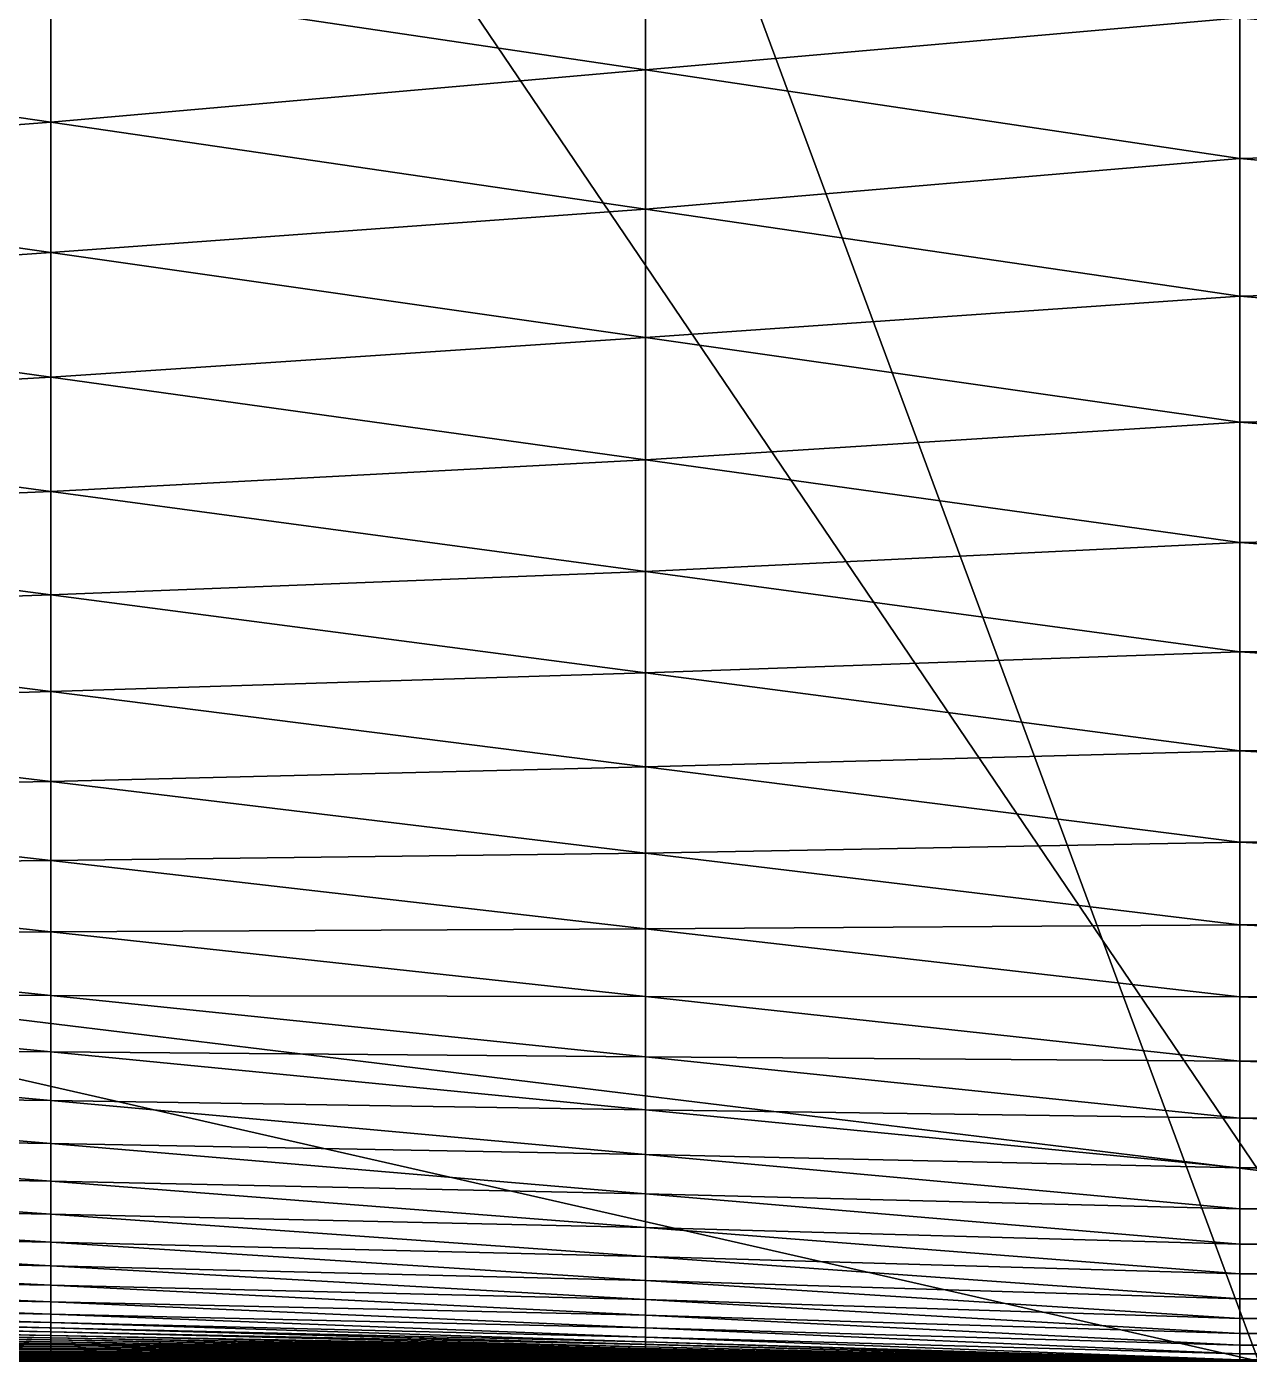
# Model space of a CAD drawing. Header units: metres. Extents: x -3 to 177, y -14 to 14.
# Drawn here: x 33.303 to 34.408, y -14.4 to -13.193 of the extents above; entities that cross this region are included whole.
import ezdxf

# ---------------------------------------------------------------- set-up
doc = ezdxf.new("R2010")
doc.units = ezdxf.units.M
doc.layers.add('HULL', color=7, linetype='Continuous', true_color=0x528ba5)
doc.layers.add('WBT_5_S', color=7, linetype='Continuous', true_color=0x417c9f)

msp = doc.modelspace()

# ---------------------------------------------------------------- linework, layer by layer
at = {"layer": 'HULL'}
for points in [[(32.7875, -13.2013, 4.1645), (32.7875, -13.0723, 4.0195), (33.325, -13.1525, 3.9457)], [(33.325, -13.1525, 3.9457), (33.8625, -13.1042, 3.7238), (33.8625, -13.2326, 3.8719)], [(33.8625, -13.2326, 3.8719), (33.8625, -13.1042, 3.7238), (34.4, -13.1856, 3.6476)], [(32.7875, -13.2013, 4.1645), (33.325, -13.1525, 3.9457), (33.325, -13.2799, 4.0933)], [(33.325, -13.2799, 4.0933), (33.325, -13.1525, 3.9457), (33.8625, -13.2326, 3.8719)], [(34.4, -13.1856, 3.6476), (35.475, -13.1515, 3.3986), (35.475, -13.2853, 3.5446)], [(33.8625, -13.2326, 3.8719), (34.4, -13.1856, 3.6476), (34.4, -13.3127, 3.7981)], [(34.4, -13.3127, 3.7981), (34.4, -13.1856, 3.6476), (35.475, -13.2853, 3.5446)], [(32.7875, -13.321, 4.317), (32.7875, -13.2013, 4.1645), (33.325, -13.2799, 4.0933)], [(33.325, -13.2799, 4.0933), (33.8625, -13.2326, 3.8719), (33.8625, -13.3585, 4.0222)], [(33.8625, -13.3585, 4.0222), (33.8625, -13.2326, 3.8719), (34.4, -13.3127, 3.7981)], [(32.7875, -13.321, 4.317), (33.325, -13.2799, 4.0933), (33.325, -13.3976, 4.2486)], [(33.325, -13.3976, 4.2486), (33.325, -13.2799, 4.0933), (33.8625, -13.3585, 4.0222)], [(34.4, -13.3127, 3.7981), (35.475, -13.2853, 3.5446), (35.475, -13.4099, 3.6986)], [(33.8625, -13.3585, 4.0222), (34.4, -13.3127, 3.7981), (34.4, -13.4371, 3.951)], [(34.4, -13.4371, 3.951), (34.4, -13.3127, 3.7981), (35.475, -13.4099, 3.6986)], [(32.7875, -13.4354, 4.4737), (32.7875, -13.321, 4.317), (33.325, -13.3976, 4.2486)], [(33.325, -13.3976, 4.2486), (33.8625, -13.3585, 4.0222), (33.8625, -13.4743, 4.1801)], [(33.8625, -13.4743, 4.1801), (33.8625, -13.3585, 4.0222), (34.4, -13.4371, 3.951)], [(32.7875, -13.4354, 4.4737), (33.325, -13.3976, 4.2486), (33.325, -13.5102, 4.4078)], [(33.325, -13.5102, 4.4078), (33.325, -13.3976, 4.2486), (33.8625, -13.4743, 4.1801)], [(34.4, -13.4371, 3.951), (35.475, -13.4099, 3.6986), (35.475, -13.5294, 3.8561)], [(32.7875, -13.5412, 4.6362), (32.7875, -13.4354, 4.4737), (33.325, -13.5102, 4.4078)], [(33.8625, -13.4743, 4.1801), (34.4, -13.4371, 3.951), (34.4, -13.551, 4.1117)], [(34.4, -13.551, 4.1117), (34.4, -13.4371, 3.951), (35.475, -13.5294, 3.8561)], [(33.325, -13.5102, 4.4078), (33.8625, -13.4743, 4.1801), (33.8625, -13.585, 4.3419)], [(33.8625, -13.585, 4.3419), (33.8625, -13.4743, 4.1801), (34.4, -13.551, 4.1117)], [(32.7875, -13.5412, 4.6362), (33.325, -13.5102, 4.4078), (33.325, -13.6137, 4.573)], [(33.325, -13.6137, 4.573), (33.325, -13.5102, 4.4078), (33.8625, -13.585, 4.3419)], [(34.4, -13.551, 4.1117), (35.475, -13.5294, 3.8561), (35.475, -13.6375, 4.0212)], [(32.7875, -13.6367, 4.805), (32.7875, -13.5412, 4.6362), (33.325, -13.6137, 4.573)], [(33.8625, -13.585, 4.3419), (34.4, -13.551, 4.1117), (34.4, -13.6598, 4.276)], [(34.4, -13.6598, 4.276), (34.4, -13.551, 4.1117), (35.475, -13.6375, 4.0212)], [(33.325, -13.6137, 4.573), (33.8625, -13.585, 4.3419), (33.8625, -13.6861, 4.5098)], [(33.8625, -13.6861, 4.5098), (33.8625, -13.585, 4.3419), (34.4, -13.6598, 4.276)], [(32.7875, -13.6367, 4.805), (33.325, -13.6137, 4.573), (33.325, -13.7071, 4.7441)], [(33.325, -13.7071, 4.7441), (33.325, -13.6137, 4.573), (33.8625, -13.6861, 4.5098)], [(32.7875, -13.7262, 4.9771), (32.7875, -13.6367, 4.805), (33.325, -13.7071, 4.7441)], [(34.4, -13.6598, 4.276), (35.475, -13.6375, 4.0212), (35.475, -13.7391, 4.1902)], [(33.8625, -13.6861, 4.5098), (34.4, -13.6598, 4.276), (34.4, -13.7586, 4.4466)], [(34.4, -13.7586, 4.4466), (34.4, -13.6598, 4.276), (35.475, -13.7391, 4.1902)], [(33.325, -13.7071, 4.7441), (33.8625, -13.6861, 4.5098), (33.8625, -13.7776, 4.6831)], [(33.8625, -13.7776, 4.6831), (33.8625, -13.6861, 4.5098), (34.4, -13.7586, 4.4466)], [(32.7875, -13.7262, 4.9771), (33.325, -13.7071, 4.7441), (33.325, -13.7944, 4.9184)], [(33.325, -13.7944, 4.9184), (33.325, -13.7071, 4.7441), (33.8625, -13.7776, 4.6831)], [(32.7875, -13.8109, 5.1514), (32.7875, -13.7262, 4.9771), (33.325, -13.7944, 4.9184)], [(34.4, -13.7586, 4.4466), (35.475, -13.7391, 4.1902), (35.475, -13.8305, 4.3649)], [(33.8625, -13.7776, 4.6831), (34.4, -13.7586, 4.4466), (34.4, -13.848, 4.6222)], [(34.4, -13.848, 4.6222), (34.4, -13.7586, 4.4466), (35.475, -13.8305, 4.3649)], [(33.325, -13.7944, 4.9184), (33.8625, -13.7776, 4.6831), (33.8625, -13.8625, 4.8597)], [(33.8625, -13.8625, 4.8597), (33.8625, -13.7776, 4.6831), (34.4, -13.848, 4.6222)], [(32.7875, -13.8109, 5.1514), (33.325, -13.7944, 4.9184), (33.325, -13.8758, 5.0954)], [(33.325, -13.8758, 5.0954), (33.325, -13.7944, 4.9184), (33.8625, -13.8625, 4.8597)], [(32.7875, -13.8858, 5.33), (32.7875, -13.8109, 5.1514), (33.325, -13.8758, 5.0954)], [(34.4, -13.848, 4.6222), (35.475, -13.8305, 4.3649), (35.475, -13.9125, 4.5443)], [(33.8625, -13.8625, 4.8597), (34.4, -13.848, 4.6222), (34.4, -13.9307, 4.8011)], [(34.4, -13.9307, 4.8011), (34.4, -13.848, 4.6222), (35.475, -13.9125, 4.5443)], [(33.325, -13.8758, 5.0954), (33.8625, -13.8625, 4.8597), (33.8625, -13.9406, 5.0394)], [(33.8625, -13.9406, 5.0394), (33.8625, -13.8625, 4.8597), (34.4, -13.9307, 4.8011)], [(32.7875, -13.8858, 5.33), (33.325, -13.8758, 5.0954), (33.325, -13.9474, 5.2765)], [(32.7875, -13.9532, 5.5117), (32.7875, -13.8858, 5.33), (33.325, -13.9474, 5.2765)], [(33.325, -13.9474, 5.2765), (33.325, -13.8758, 5.0954), (33.8625, -13.9406, 5.0394)], [(34.4, -13.9307, 4.8011), (35.475, -13.9125, 4.5443), (35.475, -13.9872, 4.7267)], [(33.8625, -13.9406, 5.0394), (34.4, -13.9307, 4.8011), (34.4, -14.0055, 4.9834)], [(34.4, -14.0055, 4.9834), (34.4, -13.9307, 4.8011), (35.475, -13.9872, 4.7267)], [(32.7875, -13.9532, 5.5117), (33.325, -13.9474, 5.2765), (33.325, -14.0117, 5.4604)], [(33.325, -13.9474, 5.2765), (33.8625, -13.9406, 5.0394), (33.8625, -14.0089, 5.223)], [(33.325, -14.0117, 5.4604), (33.325, -13.9474, 5.2765), (33.8625, -14.0089, 5.223)], [(33.8625, -14.0089, 5.223), (33.8625, -13.9406, 5.0394), (34.4, -14.0055, 4.9834)], [(32.7875, -14.0136, 5.696), (32.7875, -13.9532, 5.5117), (33.325, -14.0117, 5.4604)], [(34.4, -14.0055, 4.9834), (35.475, -13.9872, 4.7267), (35.475, -14.054, 4.9122)], [(33.8625, -14.0089, 5.223), (34.4, -14.0055, 4.9834), (34.4, -14.0705, 5.1695)], [(34.4, -14.0705, 5.1695), (34.4, -14.0055, 4.9834), (35.475, -14.054, 4.9122)], [(32.7875, -14.0136, 5.696), (33.325, -14.0117, 5.4604), (33.325, -14.0692, 5.6467)], [(32.7875, -14.0677, 5.8822), (32.7875, -14.0136, 5.696), (33.325, -14.0692, 5.6467)], [(33.325, -14.0117, 5.4604), (33.8625, -14.0089, 5.223), (33.8625, -14.0701, 5.4091)], [(33.325, -14.0692, 5.6467), (33.325, -14.0117, 5.4604), (33.8625, -14.0701, 5.4091)], [(33.8625, -14.0701, 5.4091), (33.8625, -14.0089, 5.223), (34.4, -14.0705, 5.1695)], [(34.4, -14.0705, 5.1695), (35.475, -14.054, 4.9122), (35.475, -14.1116, 5.101)], [(32.7875, -14.1151, 6.0702), (32.7875, -14.0677, 5.8822), (33.325, -14.1202, 5.8348)], [(32.7875, -14.0677, 5.8822), (33.325, -14.0692, 5.6467), (33.325, -14.1202, 5.8348)], [(33.325, -14.1202, 5.8348), (33.325, -14.0692, 5.6467), (33.8625, -14.1247, 5.5974)], [(33.325, -14.0692, 5.6467), (33.8625, -14.0701, 5.4091), (33.8625, -14.1247, 5.5974)], [(33.8625, -14.1247, 5.5974), (33.8625, -14.0701, 5.4091), (34.4, -14.1286, 5.3578)], [(33.8625, -14.0701, 5.4091), (34.4, -14.0705, 5.1695), (34.4, -14.1286, 5.3578)], [(34.4, -14.1286, 5.3578), (34.4, -14.0705, 5.1695), (35.475, -14.1116, 5.101)], [(32.7875, -14.1577, 6.2593), (32.7875, -14.1151, 6.0702), (33.325, -14.1641, 6.0247)], [(32.7875, -14.1151, 6.0702), (33.325, -14.1202, 5.8348), (33.325, -14.1641, 6.0247)], [(34.4, -14.1286, 5.3578), (35.475, -14.1116, 5.101), (35.475, -14.1625, 5.2918)], [(33.325, -14.1641, 6.0247), (33.325, -14.1202, 5.8348), (33.8625, -14.1727, 5.7874)], [(33.325, -14.1202, 5.8348), (33.8625, -14.1247, 5.5974), (33.8625, -14.1727, 5.7874)], [(33.8625, -14.1727, 5.7874), (33.8625, -14.1247, 5.5974), (34.4, -14.1803, 5.548)], [(33.8625, -14.1247, 5.5974), (34.4, -14.1286, 5.3578), (34.4, -14.1803, 5.548)], [(34.4, -14.1803, 5.548), (34.4, -14.1286, 5.3578), (35.475, -14.1625, 5.2918)], [(32.7875, -14.1953, 6.4494), (32.7875, -14.1577, 6.2593), (33.325, -14.2031, 6.2155)], [(32.7875, -14.1577, 6.2593), (33.325, -14.1641, 6.0247), (33.325, -14.2031, 6.2155)], [(33.325, -14.2031, 6.2155), (33.325, -14.1641, 6.0247), (33.8625, -14.2131, 5.9791)], [(33.325, -14.1641, 6.0247), (33.8625, -14.1727, 5.7874), (33.8625, -14.2131, 5.9791)], [(34.4, -14.1803, 5.548), (35.475, -14.1625, 5.2918), (35.475, -14.2078, 5.4842)], [(33.8625, -14.2131, 5.9791), (33.8625, -14.1727, 5.7874), (34.4, -14.2252, 5.74)], [(33.8625, -14.1727, 5.7874), (34.4, -14.1803, 5.548), (34.4, -14.2252, 5.74)], [(34.4, -14.2252, 5.74), (34.4, -14.1803, 5.548), (35.475, -14.2078, 5.4842)], [(32.7875, -14.2288, 6.6403), (32.7875, -14.1953, 6.4494), (33.325, -14.2372, 6.4074)], [(32.7875, -14.1953, 6.4494), (33.325, -14.2031, 6.2155), (33.325, -14.2372, 6.4074)], [(33.325, -14.2372, 6.4074), (33.325, -14.2031, 6.2155), (33.8625, -14.2486, 6.1718)], [(33.325, -14.2031, 6.2155), (33.8625, -14.2131, 5.9791), (33.8625, -14.2486, 6.1718)], [(34.4, -14.2252, 5.74), (35.475, -14.2078, 5.4842), (35.475, -14.247, 5.6781)], [(33.8625, -14.2486, 6.1718), (33.8625, -14.2131, 5.9791), (34.4, -14.2621, 5.9336)], [(33.8625, -14.2131, 5.9791), (34.4, -14.2252, 5.74), (34.4, -14.2621, 5.9336)], [(32.7875, -14.258, 6.8318), (32.7875, -14.2288, 6.6403), (33.325, -14.2671, 6.5999)], [(32.7875, -14.2288, 6.6403), (33.325, -14.2372, 6.4074), (33.325, -14.2671, 6.5999)], [(34.4, -14.2621, 5.9336), (34.4, -14.2252, 5.74), (35.475, -14.247, 5.6781)], [(33.325, -14.2671, 6.5999), (33.325, -14.2372, 6.4074), (33.8625, -14.2791, 6.3654)], [(33.325, -14.2372, 6.4074), (33.8625, -14.2486, 6.1718), (33.8625, -14.2791, 6.3654)], [(33.8625, -14.2791, 6.3654), (33.8625, -14.2486, 6.1718), (34.4, -14.2941, 6.1281)], [(33.8625, -14.2486, 6.1718), (34.4, -14.2621, 5.9336), (34.4, -14.2941, 6.1281)], [(34.4, -14.2621, 5.9336), (35.475, -14.247, 5.6781), (35.475, -14.2794, 5.8735)], [(32.7875, -14.2831, 7.024), (32.7875, -14.258, 6.8318), (33.325, -14.2924, 6.7931)], [(32.7875, -14.258, 6.8318), (33.325, -14.2671, 6.5999), (33.325, -14.2924, 6.7931)], [(33.325, -14.2924, 6.7931), (33.325, -14.2671, 6.5999), (33.8625, -14.3053, 6.5596)], [(33.325, -14.2671, 6.5999), (33.8625, -14.2791, 6.3654), (33.8625, -14.3053, 6.5596)], [(34.4, -14.2941, 6.1281), (34.4, -14.2621, 5.9336), (35.475, -14.2794, 5.8735)], [(32.7875, -14.3043, 7.2167), (32.7875, -14.2831, 7.024), (33.325, -14.3136, 6.9867)], [(32.7875, -14.2831, 7.024), (33.325, -14.2924, 6.7931), (33.325, -14.3136, 6.9867)], [(33.8625, -14.3053, 6.5596), (33.8625, -14.2791, 6.3654), (34.4, -14.321, 6.3234)], [(33.8625, -14.2791, 6.3654), (34.4, -14.2941, 6.1281), (34.4, -14.321, 6.3234)], [(34.4, -14.2941, 6.1281), (35.475, -14.2794, 5.8735), (35.475, -14.3073, 6.0697)], [(33.325, -14.3136, 6.9867), (33.325, -14.2924, 6.7931), (33.8625, -14.3268, 6.7543)], [(33.325, -14.2924, 6.7931), (33.8625, -14.3053, 6.5596), (33.8625, -14.3268, 6.7543)], [(34.4, -14.321, 6.3234), (34.4, -14.2941, 6.1281), (35.475, -14.3073, 6.0697)], [(32.7875, -14.3226, 7.4097), (32.7875, -14.3043, 7.2167), (33.325, -14.3313, 7.1808)], [(32.7875, -14.3043, 7.2167), (33.325, -14.3136, 6.9867), (33.325, -14.3313, 7.1808)], [(33.8625, -14.3268, 6.7543), (33.8625, -14.3053, 6.5596), (34.4, -14.3436, 6.5192)], [(33.8625, -14.3053, 6.5596), (34.4, -14.321, 6.3234), (34.4, -14.3436, 6.5192)], [(34.4, -14.321, 6.3234), (35.475, -14.3073, 6.0697), (35.475, -14.3309, 6.2666)], [(33.325, -14.3313, 7.1808), (33.325, -14.3136, 6.9867), (33.8625, -14.3442, 6.9495)], [(33.325, -14.3136, 6.9867), (33.8625, -14.3268, 6.7543), (33.8625, -14.3442, 6.9495)], [(34.4, -14.3436, 6.5192), (34.4, -14.321, 6.3234), (35.475, -14.3309, 6.2666)], [(32.7875, -14.3369, 7.6032), (32.7875, -14.3226, 7.4097), (33.325, -14.3461, 7.3752)], [(32.7875, -14.3226, 7.4097), (33.325, -14.3313, 7.1808), (33.325, -14.3461, 7.3752)], [(33.325, -14.3461, 7.3752), (33.325, -14.3313, 7.1808), (33.8625, -14.3584, 7.1449)], [(33.325, -14.3313, 7.1808), (33.8625, -14.3442, 6.9495), (33.8625, -14.3584, 7.1449)], [(33.8625, -14.3442, 6.9495), (33.8625, -14.3268, 6.7543), (34.4, -14.3612, 6.7156)], [(33.8625, -14.3268, 6.7543), (34.4, -14.3436, 6.5192), (34.4, -14.3612, 6.7156)], [(34.4, -14.3436, 6.5192), (35.475, -14.3309, 6.2666), (35.475, -14.3507, 6.4639)], [(32.7875, -14.3473, 7.797), (32.7875, -14.3369, 7.6032), (33.325, -14.3575, 7.5698)], [(32.7875, -14.3369, 7.6032), (33.325, -14.3461, 7.3752), (33.325, -14.3575, 7.5698)], [(33.8625, -14.3584, 7.1449), (33.8625, -14.3442, 6.9495), (34.4, -14.3748, 6.9122)], [(33.8625, -14.3442, 6.9495), (34.4, -14.3612, 6.7156), (34.4, -14.3748, 6.9122)], [(34.4, -14.3612, 6.7156), (34.4, -14.3436, 6.5192), (35.475, -14.3507, 6.4639)], [(32.7875, -14.3546, 7.991), (32.7875, -14.3473, 7.797), (33.325, -14.3648, 7.7647)], [(32.7875, -14.3473, 7.797), (33.325, -14.3575, 7.5698), (33.325, -14.3648, 7.7647)], [(32.7875, -14.3603, 8.1852), (32.7875, -14.3546, 7.991), (33.325, -14.3697, 7.9598)], [(32.7875, -14.3546, 7.991), (33.325, -14.3648, 7.7647), (33.325, -14.3697, 7.9598)], [(33.325, -14.3575, 7.5698), (33.325, -14.3461, 7.3752), (33.8625, -14.3697, 7.3406)], [(33.325, -14.3461, 7.3752), (33.8625, -14.3584, 7.1449), (33.8625, -14.3697, 7.3406)], [(33.325, -14.3648, 7.7647), (33.325, -14.3575, 7.5698), (33.8625, -14.3781, 7.5365)], [(33.325, -14.3575, 7.5698), (33.8625, -14.3697, 7.3406), (33.8625, -14.3781, 7.5365)], [(34.4, -14.3612, 6.7156), (35.475, -14.3507, 6.4639), (35.475, -14.366, 6.6617)], [(32.7875, -14.3649, 8.3794), (32.7875, -14.3603, 8.1852), (33.325, -14.3735, 8.1549)], [(32.7875, -14.3603, 8.1852), (33.325, -14.3697, 7.9598), (33.325, -14.3735, 8.1549)], [(32.7875, -14.3683, 8.5738), (32.7875, -14.3649, 8.3794), (33.325, -14.3766, 8.3502)], [(32.7875, -14.3649, 8.3794), (33.325, -14.3735, 8.1549), (33.325, -14.3766, 8.3502)], [(32.7875, -14.3711, 8.7681), (32.7875, -14.3683, 8.5738), (33.325, -14.3789, 8.5454)], [(32.7875, -14.3683, 8.5738), (33.325, -14.3766, 8.3502), (33.325, -14.3789, 8.5454)], [(33.325, -14.3697, 7.9598), (33.325, -14.3648, 7.7647), (33.8625, -14.3824, 7.7325)], [(33.325, -14.3648, 7.7647), (33.8625, -14.3781, 7.5365), (33.8625, -14.3824, 7.7325)], [(33.325, -14.3735, 8.1549), (33.325, -14.3697, 7.9598), (33.8625, -14.3849, 7.9286)], [(33.325, -14.3697, 7.9598), (33.8625, -14.3824, 7.7325), (33.8625, -14.3849, 7.9286)], [(33.8625, -14.3697, 7.3406), (33.8625, -14.3584, 7.1449), (34.4, -14.3854, 7.1091)], [(33.8625, -14.3584, 7.1449), (34.4, -14.3748, 6.9122), (34.4, -14.3854, 7.1091)], [(33.8625, -14.3781, 7.5365), (33.8625, -14.3697, 7.3406), (34.4, -14.3933, 7.306)], [(33.8625, -14.3697, 7.3406), (34.4, -14.3854, 7.1091), (34.4, -14.3933, 7.306)], [(34.4, -14.3748, 6.9122), (34.4, -14.3612, 6.7156), (35.475, -14.366, 6.6617)], [(34.4, -14.3748, 6.9122), (35.475, -14.366, 6.6617), (35.475, -14.3779, 6.8597)], [(32.7875, -14.3735, 8.9625), (32.7875, -14.3711, 8.7681), (33.325, -14.3807, 8.7407)], [(32.7875, -14.3711, 8.7681), (33.325, -14.3789, 8.5454), (33.325, -14.3807, 8.7407)], [(32.7875, -14.3757, 9.1569), (32.7875, -14.3735, 8.9625), (33.325, -14.3823, 8.936)], [(32.7875, -14.3735, 8.9625), (33.325, -14.3807, 8.7407), (33.325, -14.3823, 8.936)], [(32.7875, -14.3778, 9.3512), (32.7875, -14.3757, 9.1569), (33.325, -14.3838, 9.1313)], [(32.7875, -14.3757, 9.1569), (33.325, -14.3823, 8.936), (33.325, -14.3838, 9.1313)], [(32.7875, -14.3799, 9.5456), (32.7875, -14.3778, 9.3512), (33.325, -14.3852, 9.3266)], [(32.7875, -14.3778, 9.3512), (33.325, -14.3838, 9.1313), (33.325, -14.3852, 9.3266)], [(32.7875, -14.3819, 9.74), (32.7875, -14.3799, 9.5456), (33.325, -14.3866, 9.5219)], [(32.7875, -14.3799, 9.5456), (33.325, -14.3852, 9.3266), (33.325, -14.3866, 9.5219)], [(33.325, -14.3766, 8.3502), (33.325, -14.3735, 8.1549), (33.8625, -14.3868, 8.1247)], [(33.325, -14.3735, 8.1549), (33.8625, -14.3849, 7.9286), (33.8625, -14.3868, 8.1247)], [(33.325, -14.3789, 8.5454), (33.325, -14.3766, 8.3502), (33.8625, -14.3883, 8.3209)], [(33.325, -14.3766, 8.3502), (33.8625, -14.3868, 8.1247), (33.8625, -14.3883, 8.3209)], [(33.325, -14.3807, 8.7407), (33.325, -14.3789, 8.5454), (33.8625, -14.3894, 8.5171)], [(33.325, -14.3789, 8.5454), (33.8625, -14.3883, 8.3209), (33.8625, -14.3894, 8.5171)], [(33.325, -14.3823, 8.936), (33.325, -14.3807, 8.7407), (33.8625, -14.3904, 8.7133)], [(33.325, -14.3807, 8.7407), (33.8625, -14.3894, 8.5171), (33.8625, -14.3904, 8.7133)], [(33.8625, -14.3824, 7.7325), (33.8625, -14.3781, 7.5365), (34.4, -14.3987, 7.5031)], [(33.8625, -14.3781, 7.5365), (34.4, -14.3933, 7.306), (34.4, -14.3987, 7.5031)], [(34.4, -14.3854, 7.1091), (34.4, -14.3748, 6.9122), (35.475, -14.3779, 6.8597)], [(34.4, -14.3854, 7.1091), (35.475, -14.3779, 6.8597), (35.475, -14.3872, 7.058)], [(32.7875, -14.384, 9.9344), (32.7875, -14.3819, 9.74), (33.325, -14.388, 9.7172)], [(32.7875, -14.3819, 9.74), (33.325, -14.3866, 9.5219), (33.325, -14.388, 9.7172)], [(32.7875, -14.386, 10.1287), (32.7875, -14.384, 9.9344), (33.325, -14.3893, 9.9125)], [(32.7875, -14.384, 9.9344), (33.325, -14.388, 9.7172), (33.325, -14.3893, 9.9125)], [(32.7875, -14.3879, 10.3231), (32.7875, -14.386, 10.1287), (33.325, -14.3907, 10.1078)], [(32.7875, -14.386, 10.1287), (33.325, -14.3893, 9.9125), (33.325, -14.3907, 10.1078)], [(32.7875, -14.3897, 10.5175), (32.7875, -14.3879, 10.3231), (33.325, -14.3919, 10.3031)], [(32.7875, -14.3879, 10.3231), (33.325, -14.3907, 10.1078), (33.325, -14.3919, 10.3031)], [(32.7875, -14.3914, 10.7119), (32.7875, -14.3897, 10.5175), (33.325, -14.3931, 10.4984)], [(32.7875, -14.3897, 10.5175), (33.325, -14.3919, 10.3031), (33.325, -14.3931, 10.4984)], [(32.7875, -14.3929, 10.9063), (32.7875, -14.3914, 10.7119), (33.325, -14.3942, 10.6937)], [(32.7875, -14.3914, 10.7119), (33.325, -14.3931, 10.4984), (33.325, -14.3942, 10.6937)], [(32.7875, -14.3942, 11.1007), (32.7875, -14.3929, 10.9063), (33.325, -14.3953, 10.889)], [(32.7875, -14.3929, 10.9063), (33.325, -14.3942, 10.6937), (33.325, -14.3953, 10.889)], [(33.325, -14.3838, 9.1313), (33.325, -14.3823, 8.936), (33.8625, -14.3912, 8.9095)], [(33.325, -14.3823, 8.936), (33.8625, -14.3904, 8.7133), (33.8625, -14.3912, 8.9095)], [(33.325, -14.3852, 9.3266), (33.325, -14.3838, 9.1313), (33.8625, -14.3919, 9.1057)], [(33.325, -14.3838, 9.1313), (33.8625, -14.3912, 8.9095), (33.8625, -14.3919, 9.1057)], [(33.325, -14.3866, 9.5219), (33.325, -14.3852, 9.3266), (33.8625, -14.3926, 9.302)], [(33.325, -14.3852, 9.3266), (33.8625, -14.3919, 9.1057), (33.8625, -14.3926, 9.302)], [(33.325, -14.388, 9.7172), (33.325, -14.3866, 9.5219), (33.8625, -14.3933, 9.4982)], [(33.325, -14.3866, 9.5219), (33.8625, -14.3926, 9.302), (33.8625, -14.3933, 9.4982)], [(33.325, -14.3893, 9.9125), (33.325, -14.388, 9.7172), (33.8625, -14.394, 9.6944)], [(33.325, -14.388, 9.7172), (33.8625, -14.3933, 9.4982), (33.8625, -14.394, 9.6944)], [(33.325, -14.3907, 10.1078), (33.325, -14.3893, 9.9125), (33.8625, -14.3947, 9.8906)], [(33.325, -14.3893, 9.9125), (33.8625, -14.394, 9.6944), (33.8625, -14.3947, 9.8906)], [(33.325, -14.3919, 10.3031), (33.325, -14.3907, 10.1078), (33.8625, -14.3953, 10.0868)], [(33.325, -14.3907, 10.1078), (33.8625, -14.3947, 9.8906), (33.8625, -14.3953, 10.0868)], [(33.325, -14.3931, 10.4984), (33.325, -14.3919, 10.3031), (33.8625, -14.396, 10.283)], [(33.325, -14.3919, 10.3031), (33.8625, -14.3953, 10.0868), (33.8625, -14.396, 10.283)], [(33.325, -14.3942, 10.6937), (33.325, -14.3931, 10.4984), (33.8625, -14.3966, 10.4793)], [(33.325, -14.3931, 10.4984), (33.8625, -14.396, 10.283), (33.8625, -14.3966, 10.4793)], [(33.8625, -14.3849, 7.9286), (33.8625, -14.3824, 7.7325), (34.4, -14.4, 7.7002)], [(33.8625, -14.3824, 7.7325), (34.4, -14.3987, 7.5031), (34.4, -14.4, 7.7002)], [(33.8625, -14.3868, 8.1247), (33.8625, -14.3849, 7.9286), (34.4, -14.4, 7.8974)], [(33.8625, -14.3849, 7.9286), (34.4, -14.4, 7.7002), (34.4, -14.4, 7.8974)], [(33.8625, -14.3883, 8.3209), (33.8625, -14.3868, 8.1247), (34.4, -14.4, 8.0945)], [(33.8625, -14.3868, 8.1247), (34.4, -14.4, 7.8974), (34.4, -14.4, 8.0945)], [(33.8625, -14.3894, 8.5171), (33.8625, -14.3883, 8.3209), (34.4, -14.4, 8.2916)], [(33.8625, -14.3883, 8.3209), (34.4, -14.4, 8.0945), (34.4, -14.4, 8.2916)], [(33.8625, -14.3904, 8.7133), (33.8625, -14.3894, 8.5171), (34.4, -14.4, 8.4888)], [(33.8625, -14.3894, 8.5171), (34.4, -14.4, 8.2916), (34.4, -14.4, 8.4888)], [(33.8625, -14.3912, 8.9095), (33.8625, -14.3904, 8.7133), (34.4, -14.4, 8.6859)], [(33.8625, -14.3904, 8.7133), (34.4, -14.4, 8.4888), (34.4, -14.4, 8.6859)], [(33.8625, -14.3919, 9.1057), (33.8625, -14.3912, 8.9095), (34.4, -14.4, 8.883)], [(33.8625, -14.3912, 8.9095), (34.4, -14.4, 8.6859), (34.4, -14.4, 8.883)], [(33.8625, -14.3926, 9.302), (33.8625, -14.3919, 9.1057), (34.4, -14.4, 9.0802)], [(33.8625, -14.3919, 9.1057), (34.4, -14.4, 8.883), (34.4, -14.4, 9.0802)], [(33.8625, -14.3933, 9.4982), (33.8625, -14.3926, 9.302), (34.4, -14.4, 9.2773)], [(33.8625, -14.3926, 9.302), (34.4, -14.4, 9.0802), (34.4, -14.4, 9.2773)], [(33.8625, -14.394, 9.6944), (33.8625, -14.3933, 9.4982), (34.4, -14.4, 9.4745)], [(33.8625, -14.3933, 9.4982), (34.4, -14.4, 9.2773), (34.4, -14.4, 9.4745)], [(33.8625, -14.3947, 9.8906), (33.8625, -14.394, 9.6944), (34.4, -14.4, 9.6716)], [(33.8625, -14.394, 9.6944), (34.4, -14.4, 9.4745), (34.4, -14.4, 9.6716)], [(34.4, -14.3933, 7.306), (34.4, -14.3854, 7.1091), (35.475, -14.3872, 7.058)], [(34.4, -14.3933, 7.306), (35.475, -14.3872, 7.058), (35.475, -14.3941, 7.2563)], [(34.4, -14.3987, 7.5031), (34.4, -14.3933, 7.306), (35.475, -14.3941, 7.2563)], [(32.7875, -14.3954, 11.2951), (32.7875, -14.3942, 11.1007), (33.325, -14.3961, 11.0843)], [(32.7875, -14.3942, 11.1007), (33.325, -14.3953, 10.889), (33.325, -14.3961, 11.0843)], [(32.7875, -14.3965, 11.4895), (32.7875, -14.3954, 11.2951), (33.325, -14.3969, 11.2796)], [(32.7875, -14.3954, 11.2951), (33.325, -14.3961, 11.0843), (33.325, -14.3969, 11.2796)], [(32.7875, -14.3973, 11.6839), (32.7875, -14.3965, 11.4895), (33.325, -14.3976, 11.4749)], [(32.7875, -14.3965, 11.4895), (33.325, -14.3969, 11.2796), (33.325, -14.3976, 11.4749)], [(32.7875, -14.3981, 11.8783), (32.7875, -14.3973, 11.6839), (33.325, -14.3982, 11.6702)], [(32.7875, -14.3973, 11.6839), (33.325, -14.3976, 11.4749), (33.325, -14.3982, 11.6702)], [(32.7875, -14.3987, 12.0727), (32.7875, -14.3981, 11.8783), (33.325, -14.3987, 11.8656)], [(32.7875, -14.3981, 11.8783), (33.325, -14.3982, 11.6702), (33.325, -14.3987, 11.8656)], [(32.7875, -14.3991, 12.2671), (32.7875, -14.3987, 12.0727), (33.325, -14.3991, 12.0609)], [(32.7875, -14.3987, 12.0727), (33.325, -14.3987, 11.8656), (33.325, -14.3991, 12.0609)], [(32.7875, -14.3996, 12.4615), (32.7875, -14.3991, 12.2671), (33.325, -14.3994, 12.2562)], [(32.7875, -14.3991, 12.2671), (33.325, -14.3991, 12.0609), (33.325, -14.3994, 12.2562)], [(32.7875, -14.3996, 12.4615), (33.325, -14.3994, 12.2562), (33.325, -14.3997, 12.4515)], [(32.7875, -14.3997, 12.6559), (32.7875, -14.3996, 12.4615), (33.325, -14.3997, 12.4515)], [(32.7875, -14.3999, 12.8503), (32.7875, -14.3997, 12.6559), (33.325, -14.3998, 12.6468)], [(32.7875, -14.3997, 12.6559), (33.325, -14.3997, 12.4515), (33.325, -14.3998, 12.6468)], [(32.7875, -14.3999, 12.8503), (33.325, -14.3998, 12.6468), (33.325, -14.3999, 12.8421)], [(32.7875, -14.4, 13.0447), (32.7875, -14.3999, 12.8503), (33.325, -14.3999, 12.8421)], [(32.7875, -14.4, 13.0447), (33.325, -14.3999, 12.8421), (33.325, -14.4, 13.0375)], [(32.7875, -14.4, 14.6), (32.7875, -14.4, 14.4056), (33.325, -14.4, 14.4047)], [(32.7875, -14.4, 14.6), (33.325, -14.4, 14.4047), (33.325, -14.4, 14.6)], [(32.7875, -14.4, 14.4056), (32.7875, -14.4, 14.2112), (33.325, -14.4, 14.2094)], [(32.7875, -14.4, 14.4056), (33.325, -14.4, 14.2094), (33.325, -14.4, 14.4047)], [(32.7875, -14.4, 14.2112), (32.7875, -14.4, 14.0168), (33.325, -14.4, 14.014)], [(32.7875, -14.4, 14.2112), (33.325, -14.4, 14.014), (33.325, -14.4, 14.2094)], [(32.7875, -14.4, 14.0168), (32.7875, -14.4, 13.8224), (33.325, -14.4, 13.8187)], [(32.7875, -14.4, 14.0168), (33.325, -14.4, 13.8187), (33.325, -14.4, 14.014)], [(32.7875, -14.4, 13.8224), (32.7875, -14.4, 13.628), (33.325, -14.4, 13.6234)], [(32.7875, -14.4, 13.8224), (33.325, -14.4, 13.6234), (33.325, -14.4, 13.8187)], [(32.7875, -14.4, 13.628), (32.7875, -14.4, 13.4336), (33.325, -14.4, 13.4281)], [(32.7875, -14.4, 13.628), (33.325, -14.4, 13.4281), (33.325, -14.4, 13.6234)], [(32.7875, -14.4, 13.4336), (32.7875, -14.4, 13.2391), (33.325, -14.4, 13.2328)], [(32.7875, -14.4, 13.4336), (33.325, -14.4, 13.2328), (33.325, -14.4, 13.4281)], [(32.7875, -14.4, 13.2391), (32.7875, -14.4, 13.0447), (33.325, -14.4, 13.0375)], [(32.7875, -14.4, 13.2391), (33.325, -14.4, 13.0375), (33.325, -14.4, 13.2328)], [(33.325, -14.3953, 10.889), (33.325, -14.3942, 10.6937), (33.8625, -14.3971, 10.6755)], [(33.325, -14.3942, 10.6937), (33.8625, -14.3966, 10.4793), (33.8625, -14.3971, 10.6755)], [(33.325, -14.3961, 11.0843), (33.325, -14.3953, 10.889), (33.8625, -14.3976, 10.8717)], [(33.325, -14.3953, 10.889), (33.8625, -14.3971, 10.6755), (33.8625, -14.3976, 10.8717)], [(33.325, -14.3969, 11.2796), (33.325, -14.3961, 11.0843), (33.8625, -14.3981, 11.0679)], [(33.325, -14.3961, 11.0843), (33.8625, -14.3976, 10.8717), (33.8625, -14.3981, 11.0679)], [(33.325, -14.3976, 11.4749), (33.325, -14.3969, 11.2796), (33.8625, -14.3985, 11.2641)], [(33.325, -14.3969, 11.2796), (33.8625, -14.3981, 11.0679), (33.8625, -14.3985, 11.2641)], [(33.325, -14.3982, 11.6702), (33.325, -14.3976, 11.4749), (33.8625, -14.3988, 11.4604)], [(33.325, -14.3976, 11.4749), (33.8625, -14.3985, 11.2641), (33.8625, -14.3988, 11.4604)], [(33.325, -14.3987, 11.8656), (33.325, -14.3982, 11.6702), (33.8625, -14.3991, 11.6566)], [(33.325, -14.3982, 11.6702), (33.8625, -14.3988, 11.4604), (33.8625, -14.3991, 11.6566)], [(33.325, -14.3991, 12.0609), (33.325, -14.3987, 11.8656), (33.8625, -14.3994, 11.8528)], [(33.325, -14.3987, 11.8656), (33.8625, -14.3991, 11.6566), (33.8625, -14.3994, 11.8528)], [(33.325, -14.3994, 12.2562), (33.325, -14.3991, 12.0609), (33.8625, -14.3996, 12.049)], [(33.325, -14.3991, 12.0609), (33.8625, -14.3994, 11.8528), (33.8625, -14.3996, 12.049)], [(33.325, -14.3997, 12.4515), (33.325, -14.3994, 12.2562), (33.8625, -14.3997, 12.2453)], [(33.325, -14.3994, 12.2562), (33.8625, -14.3996, 12.049), (33.8625, -14.3997, 12.2453)], [(33.325, -14.3998, 12.6468), (33.325, -14.3997, 12.4515), (33.8625, -14.3999, 12.4415)], [(33.325, -14.3997, 12.4515), (33.8625, -14.3997, 12.2453), (33.8625, -14.3999, 12.4415)], [(33.325, -14.3999, 12.8421), (33.325, -14.3998, 12.6468), (33.8625, -14.3999, 12.6377)], [(33.325, -14.3998, 12.6468), (33.8625, -14.3999, 12.4415), (33.8625, -14.3999, 12.6377)], [(33.325, -14.4, 13.0375), (33.325, -14.3999, 12.8421), (33.8625, -14.4, 12.834)], [(33.325, -14.3999, 12.8421), (33.8625, -14.3999, 12.6377), (33.8625, -14.4, 12.834)], [(33.325, -14.4, 14.6), (33.325, -14.4, 14.4047), (33.8625, -14.4, 14.4038)], [(33.325, -14.4, 14.6), (33.8625, -14.4, 14.4038), (33.8625, -14.4, 14.6)], [(33.325, -14.4, 14.4047), (33.325, -14.4, 14.2094), (33.8625, -14.4, 14.2075)], [(33.325, -14.4, 14.4047), (33.8625, -14.4, 14.2075), (33.8625, -14.4, 14.4038)], [(33.325, -14.4, 14.2094), (33.325, -14.4, 14.014), (33.8625, -14.4, 14.0113)], [(33.325, -14.4, 14.2094), (33.8625, -14.4, 14.0113), (33.8625, -14.4, 14.2075)], [(33.325, -14.4, 14.014), (33.325, -14.4, 13.8187), (33.8625, -14.4, 13.8151)], [(33.325, -14.4, 14.014), (33.8625, -14.4, 13.8151), (33.8625, -14.4, 14.0113)], [(33.325, -14.4, 13.8187), (33.325, -14.4, 13.6234), (33.8625, -14.4, 13.6189)], [(33.325, -14.4, 13.8187), (33.8625, -14.4, 13.6189), (33.8625, -14.4, 13.8151)], [(33.325, -14.4, 13.6234), (33.325, -14.4, 13.4281), (33.8625, -14.4, 13.4226)], [(33.325, -14.4, 13.6234), (33.8625, -14.4, 13.4226), (33.8625, -14.4, 13.6189)], [(33.325, -14.4, 13.4281), (33.325, -14.4, 13.2328), (33.8625, -14.4, 13.2264)], [(33.325, -14.4, 13.4281), (33.8625, -14.4, 13.2264), (33.8625, -14.4, 13.4226)], [(33.325, -14.4, 13.2328), (33.325, -14.4, 13.0375), (33.8625, -14.4, 13.0302)], [(33.325, -14.4, 13.2328), (33.8625, -14.4, 13.0302), (33.8625, -14.4, 13.2264)], [(33.325, -14.4, 13.0375), (33.8625, -14.4, 12.834), (33.8625, -14.4, 13.0302)], [(33.8625, -14.3953, 10.0868), (33.8625, -14.3947, 9.8906), (34.4, -14.4, 9.8687)], [(33.8625, -14.3947, 9.8906), (34.4, -14.4, 9.6716), (34.4, -14.4, 9.8687)], [(33.8625, -14.396, 10.283), (33.8625, -14.3953, 10.0868), (34.4, -14.4, 10.0659)], [(33.8625, -14.3953, 10.0868), (34.4, -14.4, 9.8687), (34.4, -14.4, 10.0659)], [(33.8625, -14.3966, 10.4793), (33.8625, -14.396, 10.283), (34.4, -14.4, 10.263)], [(33.8625, -14.396, 10.283), (34.4, -14.4, 10.0659), (34.4, -14.4, 10.263)], [(33.8625, -14.3971, 10.6755), (33.8625, -14.3966, 10.4793), (34.4, -14.4, 10.4601)], [(33.8625, -14.3966, 10.4793), (34.4, -14.4, 10.263), (34.4, -14.4, 10.4601)], [(33.8625, -14.3976, 10.8717), (33.8625, -14.3971, 10.6755), (34.4, -14.4, 10.6573)], [(33.8625, -14.3971, 10.6755), (34.4, -14.4, 10.4601), (34.4, -14.4, 10.6573)], [(33.8625, -14.3981, 11.0679), (33.8625, -14.3976, 10.8717), (34.4, -14.4, 10.8544)], [(33.8625, -14.3976, 10.8717), (34.4, -14.4, 10.6573), (34.4, -14.4, 10.8544)], [(33.8625, -14.3985, 11.2641), (33.8625, -14.3981, 11.0679), (34.4, -14.4, 11.0515)], [(33.8625, -14.3981, 11.0679), (34.4, -14.4, 10.8544), (34.4, -14.4, 11.0515)], [(33.8625, -14.3988, 11.4604), (33.8625, -14.3985, 11.2641), (34.4, -14.4, 11.2487)], [(33.8625, -14.3985, 11.2641), (34.4, -14.4, 11.0515), (34.4, -14.4, 11.2487)], [(33.8625, -14.3991, 11.6566), (33.8625, -14.3988, 11.4604), (34.4, -14.4, 11.4458)], [(33.8625, -14.3988, 11.4604), (34.4, -14.4, 11.2487), (34.4, -14.4, 11.4458)], [(33.8625, -14.3994, 11.8528), (33.8625, -14.3991, 11.6566), (34.4, -14.4, 11.643)], [(33.8625, -14.3991, 11.6566), (34.4, -14.4, 11.4458), (34.4, -14.4, 11.643)], [(33.8625, -14.3996, 12.049), (33.8625, -14.3994, 11.8528), (34.4, -14.4, 11.8401)], [(33.8625, -14.3994, 11.8528), (34.4, -14.4, 11.643), (34.4, -14.4, 11.8401)], [(33.8625, -14.3997, 12.2453), (33.8625, -14.3996, 12.049), (34.4, -14.4, 12.0372)], [(33.8625, -14.3996, 12.049), (34.4, -14.4, 11.8401), (34.4, -14.4, 12.0372)], [(33.8625, -14.3999, 12.4415), (33.8625, -14.3997, 12.2453), (34.4, -14.4, 12.2344)], [(33.8625, -14.3997, 12.2453), (34.4, -14.4, 12.0372), (34.4, -14.4, 12.2344)], [(33.8625, -14.4, 12.834), (33.8625, -14.3999, 12.6377), (34.4, -14.4, 12.6286)], [(33.8625, -14.3999, 12.6377), (33.8625, -14.3999, 12.4415), (34.4, -14.4, 12.4315)], [(33.8625, -14.3999, 12.6377), (34.4, -14.4, 12.4315), (34.4, -14.4, 12.6286)], [(33.8625, -14.3999, 12.4415), (34.4, -14.4, 12.2344), (34.4, -14.4, 12.4315)], [(33.8625, -14.4, 14.6), (33.8625, -14.4, 14.4038), (34.4, -14.4, 14.4029)], [(33.8625, -14.4, 14.6), (34.4, -14.4, 14.4029), (34.4, -14.4, 14.6)], [(33.8625, -14.4, 14.4038), (33.8625, -14.4, 14.2075), (34.4, -14.4, 14.2057)], [(33.8625, -14.4, 14.4038), (34.4, -14.4, 14.2057), (34.4, -14.4, 14.4029)], [(33.8625, -14.4, 14.2075), (33.8625, -14.4, 14.0113), (34.4, -14.4, 14.0086)], [(33.8625, -14.4, 14.2075), (34.4, -14.4, 14.0086), (34.4, -14.4, 14.2057)], [(33.8625, -14.4, 14.0113), (33.8625, -14.4, 13.8151), (34.4, -14.4, 13.8115)], [(33.8625, -14.4, 14.0113), (34.4, -14.4, 13.8115), (34.4, -14.4, 14.0086)], [(33.8625, -14.4, 13.8151), (33.8625, -14.4, 13.6189), (34.4, -14.4, 13.6143)], [(33.8625, -14.4, 13.8151), (34.4, -14.4, 13.6143), (34.4, -14.4, 13.8115)], [(33.8625, -14.4, 13.6189), (33.8625, -14.4, 13.4226), (34.4, -14.4, 13.4172)], [(33.8625, -14.4, 13.6189), (34.4, -14.4, 13.4172), (34.4, -14.4, 13.6143)], [(33.8625, -14.4, 13.4226), (33.8625, -14.4, 13.2264), (34.4, -14.4, 13.22)], [(33.8625, -14.4, 13.4226), (34.4, -14.4, 13.22), (34.4, -14.4, 13.4172)], [(33.8625, -14.4, 13.2264), (33.8625, -14.4, 13.0302), (34.4, -14.4, 13.0229)], [(33.8625, -14.4, 13.2264), (34.4, -14.4, 13.0229), (34.4, -14.4, 13.22)], [(33.8625, -14.4, 13.0302), (33.8625, -14.4, 12.834), (34.4, -14.4, 12.8258)], [(33.8625, -14.4, 13.0302), (34.4, -14.4, 12.8258), (34.4, -14.4, 13.0229)], [(33.8625, -14.4, 12.834), (34.4, -14.4, 12.6286), (34.4, -14.4, 12.8258)], [(34.4, -14.3987, 7.5031), (35.475, -14.3941, 7.2563), (35.475, -14.3989, 7.4547)], [(34.4, -14.4, 7.7002), (34.4, -14.3987, 7.5031), (35.475, -14.3989, 7.4547)], [(34.4, -14.4, 7.7002), (35.475, -14.3989, 7.4547), (35.475, -14.4, 7.6532)], [(34.4, -14.4, 14.6), (34.4, -14.4, 14.4029), (35.475, -14.4, 14.4015)], [(34.4, -14.4, 14.6), (35.475, -14.4, 14.4015), (35.475, -14.4, 14.6)], [(34.4, -14.4, 14.4029), (34.4, -14.4, 14.2057), (35.475, -14.4, 14.203)], [(34.4, -14.4, 14.4029), (35.475, -14.4, 14.203), (35.475, -14.4, 14.4015)], [(34.4, -14.4, 14.2057), (34.4, -14.4, 14.0086), (35.475, -14.4, 14.0046)], [(34.4, -14.4, 14.2057), (35.475, -14.4, 14.0046), (35.475, -14.4, 14.203)], [(34.4, -14.4, 14.0086), (34.4, -14.4, 13.8115), (35.475, -14.4, 13.8061)], [(34.4, -14.4, 14.0086), (35.475, -14.4, 13.8061), (35.475, -14.4, 14.0046)], [(34.4, -14.4, 13.8115), (34.4, -14.4, 13.6143), (35.475, -14.4, 13.6076)], [(34.4, -14.4, 13.8115), (35.475, -14.4, 13.6076), (35.475, -14.4, 13.8061)], [(34.4, -14.4, 13.6143), (34.4, -14.4, 13.4172), (35.475, -14.4, 13.4091)], [(34.4, -14.4, 13.6143), (35.475, -14.4, 13.4091), (35.475, -14.4, 13.6076)], [(34.4, -14.4, 13.4172), (34.4, -14.4, 13.22), (35.475, -14.4, 13.2106)], [(34.4, -14.4, 13.4172), (35.475, -14.4, 13.2106), (35.475, -14.4, 13.4091)], [(34.4, -14.4, 13.22), (34.4, -14.4, 13.0229), (35.475, -14.4, 13.0122)], [(34.4, -14.4, 13.22), (35.475, -14.4, 13.0122), (35.475, -14.4, 13.2106)], [(34.4, -14.4, 13.0229), (34.4, -14.4, 12.8258), (35.475, -14.4, 12.8137)], [(34.4, -14.4, 13.0229), (35.475, -14.4, 12.8137), (35.475, -14.4, 13.0122)], [(34.4, -14.4, 12.8258), (34.4, -14.4, 12.6286), (35.475, -14.4, 12.6152)], [(34.4, -14.4, 12.8258), (35.475, -14.4, 12.6152), (35.475, -14.4, 12.8137)], [(34.4, -14.4, 12.6286), (34.4, -14.4, 12.4315), (35.475, -14.4, 12.4167)], [(34.4, -14.4, 12.6286), (35.475, -14.4, 12.4167), (35.475, -14.4, 12.6152)], [(34.4, -14.4, 12.4315), (34.4, -14.4, 12.2344), (35.475, -14.4, 12.2182)], [(34.4, -14.4, 12.4315), (35.475, -14.4, 12.2182), (35.475, -14.4, 12.4167)], [(34.4, -14.4, 12.2344), (34.4, -14.4, 12.0372), (35.475, -14.4, 12.0198)], [(34.4, -14.4, 12.2344), (35.475, -14.4, 12.0198), (35.475, -14.4, 12.2182)], [(34.4, -14.4, 12.0372), (34.4, -14.4, 11.8401), (35.475, -14.4, 11.8213)], [(34.4, -14.4, 12.0372), (35.475, -14.4, 11.8213), (35.475, -14.4, 12.0198)], [(34.4, -14.4, 11.8401), (34.4, -14.4, 11.643), (35.475, -14.4, 11.6228)], [(34.4, -14.4, 11.8401), (35.475, -14.4, 11.6228), (35.475, -14.4, 11.8213)], [(34.4, -14.4, 11.643), (34.4, -14.4, 11.4458), (35.475, -14.4, 11.4243)], [(34.4, -14.4, 11.643), (35.475, -14.4, 11.4243), (35.475, -14.4, 11.6228)], [(34.4, -14.4, 11.4458), (34.4, -14.4, 11.2487), (35.475, -14.4, 11.2258)], [(34.4, -14.4, 11.4458), (35.475, -14.4, 11.2258), (35.475, -14.4, 11.4243)], [(34.4, -14.4, 11.2487), (34.4, -14.4, 11.0515), (35.475, -14.4, 11.0274)], [(34.4, -14.4, 11.2487), (35.475, -14.4, 11.0274), (35.475, -14.4, 11.2258)], [(34.4, -14.4, 11.0515), (34.4, -14.4, 10.8544), (35.475, -14.4, 10.8289)], [(34.4, -14.4, 11.0515), (35.475, -14.4, 10.8289), (35.475, -14.4, 11.0274)], [(34.4, -14.4, 10.8544), (34.4, -14.4, 10.6573), (35.475, -14.4, 10.6304)], [(34.4, -14.4, 10.8544), (35.475, -14.4, 10.6304), (35.475, -14.4, 10.8289)], [(34.4, -14.4, 10.6573), (34.4, -14.4, 10.4601), (35.475, -14.4, 10.4319)], [(34.4, -14.4, 10.6573), (35.475, -14.4, 10.4319), (35.475, -14.4, 10.6304)], [(34.4, -14.4, 10.4601), (34.4, -14.4, 10.263), (35.475, -14.4, 10.2334)], [(34.4, -14.4, 10.4601), (35.475, -14.4, 10.2334), (35.475, -14.4, 10.4319)], [(34.4, -14.4, 10.263), (34.4, -14.4, 10.0659), (35.475, -14.4, 10.035)], [(34.4, -14.4, 10.263), (35.475, -14.4, 10.035), (35.475, -14.4, 10.2334)], [(34.4, -14.4, 10.0659), (34.4, -14.4, 9.8687), (35.475, -14.4, 9.8365)], [(34.4, -14.4, 10.0659), (35.475, -14.4, 9.8365), (35.475, -14.4, 10.035)], [(34.4, -14.4, 9.8687), (34.4, -14.4, 9.6716), (35.475, -14.4, 9.638)], [(34.4, -14.4, 9.8687), (35.475, -14.4, 9.638), (35.475, -14.4, 9.8365)], [(34.4, -14.4, 9.6716), (34.4, -14.4, 9.4745), (35.475, -14.4, 9.4395)], [(34.4, -14.4, 9.6716), (35.475, -14.4, 9.4395), (35.475, -14.4, 9.638)], [(34.4, -14.4, 9.4745), (34.4, -14.4, 9.2773), (35.475, -14.4, 9.241)], [(34.4, -14.4, 9.4745), (35.475, -14.4, 9.241), (35.475, -14.4, 9.4395)], [(34.4, -14.4, 9.2773), (34.4, -14.4, 9.0802), (35.475, -14.4, 9.0426)], [(34.4, -14.4, 9.2773), (35.475, -14.4, 9.0426), (35.475, -14.4, 9.241)], [(34.4, -14.4, 9.0802), (34.4, -14.4, 8.883), (35.475, -14.4, 8.8441)], [(34.4, -14.4, 9.0802), (35.475, -14.4, 8.8441), (35.475, -14.4, 9.0426)], [(34.4, -14.4, 8.883), (34.4, -14.4, 8.6859), (35.475, -14.4, 8.6456)], [(34.4, -14.4, 8.883), (35.475, -14.4, 8.6456), (35.475, -14.4, 8.8441)], [(34.4, -14.4, 8.6859), (34.4, -14.4, 8.4888), (35.475, -14.4, 8.4471)], [(34.4, -14.4, 8.6859), (35.475, -14.4, 8.4471), (35.475, -14.4, 8.6456)], [(34.4, -14.4, 8.4888), (34.4, -14.4, 8.2916), (35.475, -14.4, 8.2486)], [(34.4, -14.4, 8.4888), (35.475, -14.4, 8.2486), (35.475, -14.4, 8.4471)], [(34.4, -14.4, 8.2916), (34.4, -14.4, 8.0945), (35.475, -14.4, 8.0502)], [(34.4, -14.4, 8.2916), (35.475, -14.4, 8.0502), (35.475, -14.4, 8.2486)], [(34.4, -14.4, 8.0945), (34.4, -14.4, 7.8974), (35.475, -14.4, 7.8517)], [(34.4, -14.4, 8.0945), (35.475, -14.4, 7.8517), (35.475, -14.4, 8.0502)], [(34.4, -14.4, 7.8974), (34.4, -14.4, 7.7002), (35.475, -14.4, 7.6532)], [(34.4, -14.4, 7.8974), (35.475, -14.4, 7.6532), (35.475, -14.4, 7.8517)]]:
    msp.add_3dface(points, dxfattribs=at)
at = {"layer": 'WBT_5_S'}
for points in [[(32.7875, -10.004, 14.6), (32.7875, -14.4, 14.6), (34.4169, -14.4, 14.6)], [(32.7875, -10.004, 14.6), (34.4169, -14.4, 14.6), (34.4169, -10.004, 14.6)], [(32.7875, -14.0293, 5.75), (32.7875, -11.8221, 3), (34.4169, -14.2276, 5.75)], [(32.7875, -11.8221, 3), (34.4169, -12.4513, 3), (34.4169, -14.2276, 5.75)], [(32.7875, -14.3549, 8), (32.7875, -14.0293, 5.75), (34.4169, -14.4, 8)], [(32.7875, -14.0293, 5.75), (34.4169, -14.2276, 5.75), (34.4169, -14.4, 8)], [(32.7875, -14.3904, 10.6), (32.7875, -14.3549, 8), (34.4169, -14.4, 10.6)], [(32.7875, -14.3549, 8), (34.4169, -14.4, 8), (34.4169, -14.4, 10.6)], [(32.7875, -14.3997, 12.6739), (32.7875, -14.3904, 10.6), (34.4169, -14.4, 12.6739)], [(32.7875, -14.3904, 10.6), (34.4169, -14.4, 10.6), (34.4169, -14.4, 12.6739)], [(32.7875, -14.4, 14.6), (32.7875, -14.3997, 12.6739), (34.4169, -14.4, 14.6)], [(32.7875, -14.3997, 12.6739), (34.4169, -14.4, 12.6739), (34.4169, -14.4, 14.6)]]:
    msp.add_3dface(points, dxfattribs=at)

doc.saveas('drawing.dxf')
